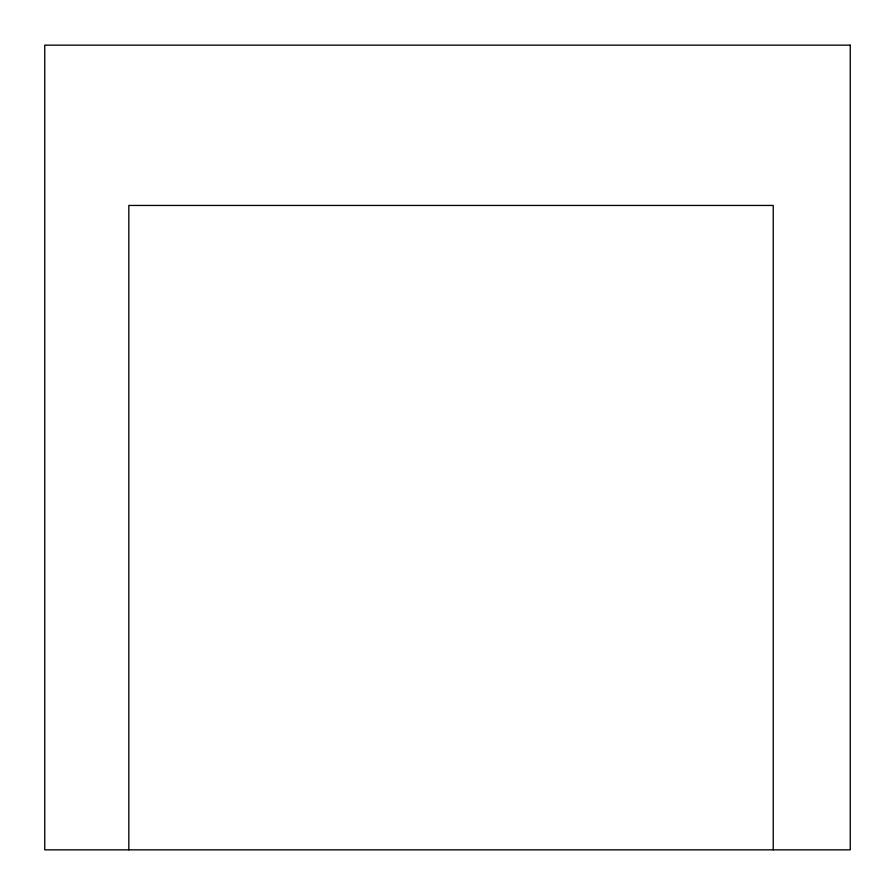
<?xml version="1.0" encoding="UTF-8"?>
<svg xmlns="http://www.w3.org/2000/svg" width="895" height="895" viewBox="0 0 895 895"><rect width="100%" height="100%" fill="white"/><g stroke="black" fill="none" stroke-linecap="round" stroke-linejoin="round"><path stroke-width="1.34" d="M773.224 849.847L773.224 205.447L128.824 205.447L128.824 849.847M850.25 45.153L44.75 45.153L44.75 849.847L850.25 849.847L850.25 45.153"/></g></svg>
